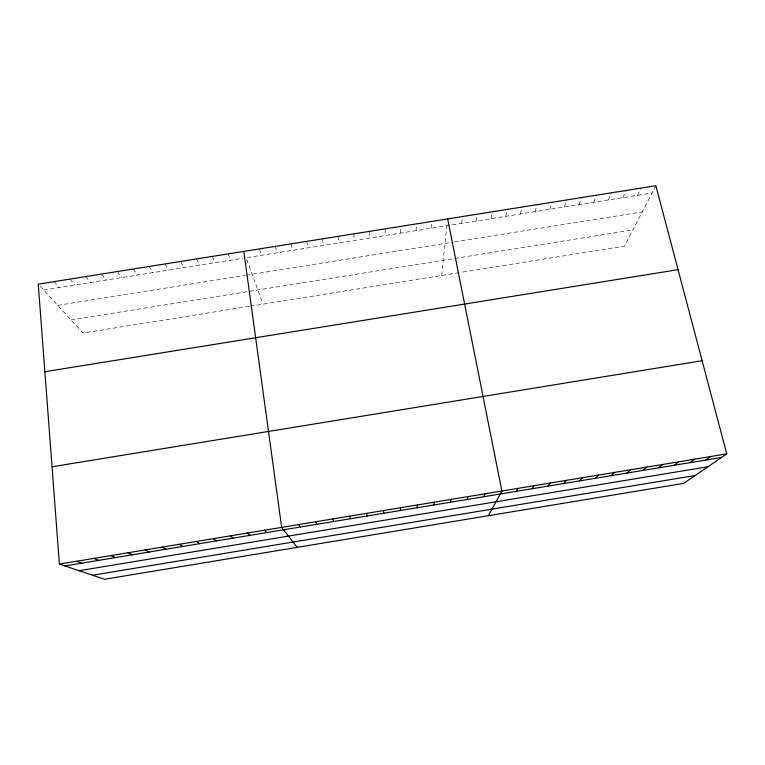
<?xml version="1.0" encoding="UTF-8"?>
<svg xmlns="http://www.w3.org/2000/svg" width="765" height="765" viewBox="0 0 765 765"><rect width="100%" height="100%" fill="white"/><g stroke="black" fill="none" stroke-linecap="round" stroke-linejoin="round"><path stroke-width="0.57" stroke-dasharray="3.83 2.87" d="M400.726 233.067L400.755 226.383M416.131 230.609L416.389 223.887M431.536 228.152L432.024 221.401M441.673 275.457L446.923 225.704M461.639 223.351L462.576 216.533M476.337 221.009L477.494 214.152M491.034 218.666L492.411 211.781M505.722 216.323L507.319 209.4M520.401 213.98L522.218 207.028M535.07 211.637L537.106 204.657M549.729 209.304L551.986 202.285M564.379 206.971L566.855 199.914M579.019 204.628L581.716 197.552M593.659 202.295L596.566 195.18M608.28 199.961L611.407 192.818M622.892 197.638L626.239 190.456M637.503 195.305L641.06 188.085M655.873 185.732L624.393 246.129L460.224 272.483M43.624 290.021L242.782 258.254M247.219 257.547L652.096 192.981M57.662 305.35L245.249 275.362M246.397 275.18L453.301 242.103M454.477 241.922L642.237 211.905M71.002 319.923L632.846 229.93M249.189 306.354L82.993 333.024L38.25 284.15M250.346 306.172L459.134 272.656M54.124 281.616L59.259 287.525M69.988 279.091L74.884 285.039M85.843 276.567L90.5 282.543M101.678 274.042L106.105 280.057M117.514 271.518L121.702 277.571M133.34 268.993L137.289 275.084M149.146 266.478L152.866 272.598M164.953 263.954L168.424 270.112M180.741 261.439L183.983 267.635M196.519 258.924L199.531 265.159M212.297 256.418L215.07 262.682M228.056 253.904L230.59 260.205M246.799 259.612L262.988 304.135M259.545 248.883L261.611 255.252M275.276 246.378L277.112 252.785M290.996 243.872L292.593 250.308M306.708 241.367L308.075 247.841M322.4 238.871L323.538 245.374M338.092 236.366L339 242.916M353.774 233.87L354.444 240.449M369.447 231.374L369.887 237.982M385.101 228.878L385.311 235.524"/><path stroke-width="1.15" d="M400.478 510.494L400.497 507.759M417.135 507.74L417.422 504.967M433.784 504.986L434.348 502.175M450.422 502.242L451.254 499.382M467.042 499.497L468.142 496.59M483.662 496.753L485.029 493.808M488.357 515.706L501.897 491.015L447.64 218.914M516.136 491.388L518.029 488.357M532 488.768L534.152 485.689M547.845 486.148L550.255 483.031M563.69 483.528L566.358 480.372M579.526 480.917L582.442 477.714M595.342 478.297L598.517 475.065M611.159 475.687L614.582 472.407M626.956 473.076L630.637 469.758M642.743 470.465L646.683 467.109M658.531 467.864L662.72 464.46M674.3 465.254L678.746 461.811M690.059 462.653L694.754 459.172M705.808 460.052L710.761 456.523M726.75 453.884L683.757 483.346L104.518 579.268L59.393 564.092L38.25 284.15L655.873 185.732L726.75 453.884L59.393 564.092M64.862 565.937L721.548 457.451M79.082 570.719L708.008 466.726M92.508 575.232L695.203 475.505M52.039 466.765L702.127 360.717M44.867 371.714L678.058 269.663M76.557 561.261L81.75 563.145M93.722 558.421L98.628 560.353M110.858 555.591L115.496 557.57M127.994 552.76L132.355 554.788M145.12 549.939L149.194 552.005M162.228 547.109L166.034 549.222M179.326 544.288L182.854 546.44M196.404 541.467L199.665 543.666M213.483 538.646L216.457 540.893M230.542 535.825L233.249 538.12M247.592 533.014L250.021 535.347M264.623 530.202L266.784 532.574M297.193 547.367L281.654 527.391L243.806 251.389M298.666 524.58L300.272 527.047M315.668 521.768L317.006 524.283M332.651 518.966L333.722 521.52M349.634 516.165L350.427 518.756M366.598 513.363L367.124 516.002M383.552 510.561L383.801 513.248"/></g></svg>
